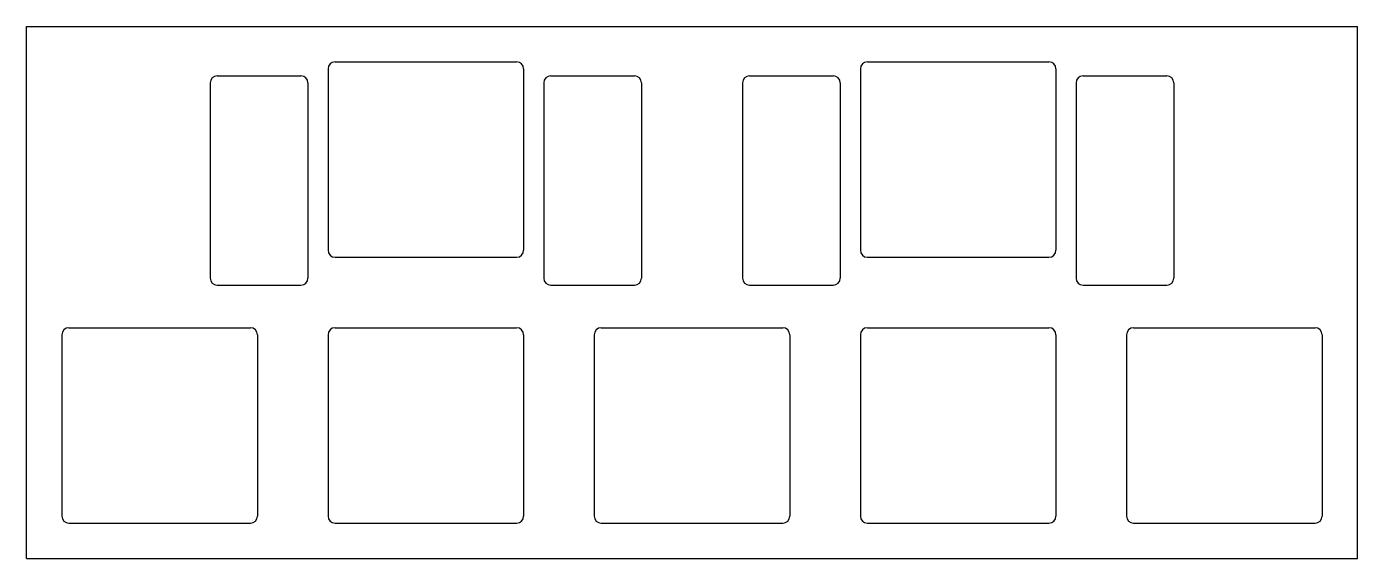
# Model space of a CAD drawing. Header units: millimetres. Extents: x 0 to 95.2, y -38.1 to 0.
import ezdxf

# ---------------------------------------------------------------- set-up
doc = ezdxf.new("R2010")
doc.units = ezdxf.units.MM

msp = doc.modelspace()

# ---------------------------------------------------------------- linework, layer by layer
for p, q in [((0, 0), (95.25, 0)), ((0, -38.1), (0, 0)), ((95.25, -38.1), (95.25, 0)), ((22.075, -2.525), (35.075, -2.525)), ((60.175, -2.525), (73.175, -2.525)), ((13.637, -3.525), (19.637, -3.525)), ((21.575, -3.025), (21.575, -16.025)), ((35.575, -3.025), (35.575, -16.025)), ((37.513, -3.525), (43.513, -3.525)), ((51.737, -3.525), (57.737, -3.525)), ((59.675, -3.025), (59.675, -16.025)), ((73.675, -3.025), (73.675, -16.025)), ((75.613, -3.525), (81.613, -3.525)), ((13.137, -4.025), (13.137, -18.025)), ((20.137, -4.025), (20.137, -18.025)), ((37.013, -4.025), (37.013, -18.025)), ((44.013, -4.025), (44.013, -18.025)), ((51.237, -4.025), (51.237, -18.025)), ((58.237, -4.025), (58.237, -18.025)), ((75.113, -4.025), (75.113, -18.025)), ((82.113, -4.025), (82.113, -18.025)), ((22.075, -16.525), (35.075, -16.525)), ((60.175, -16.525), (73.175, -16.525)), ((13.637, -18.525), (19.637, -18.525)), ((37.513, -18.525), (43.513, -18.525)), ((51.737, -18.525), (57.737, -18.525)), ((75.613, -18.525), (81.613, -18.525)), ((3.025, -21.575), (16.025, -21.575)), ((22.075, -21.575), (35.075, -21.575)), ((41.125, -21.575), (54.125, -21.575)), ((60.175, -21.575), (73.175, -21.575)), ((79.225, -21.575), (92.225, -21.575)), ((2.525, -22.075), (2.525, -35.075)), ((16.525, -22.075), (16.525, -35.075)), ((21.575, -22.075), (21.575, -35.075)), ((35.575, -22.075), (35.575, -35.075)), ((40.625, -22.075), (40.625, -35.075)), ((54.625, -22.075), (54.625, -35.075)), ((59.675, -22.075), (59.675, -35.075)), ((73.675, -22.075), (73.675, -35.075)), ((78.725, -22.075), (78.725, -35.075)), ((92.725, -22.075), (92.725, -35.075)), ((3.025, -35.575), (16.025, -35.575)), ((22.075, -35.575), (35.075, -35.575)), ((41.125, -35.575), (54.125, -35.575)), ((60.175, -35.575), (73.175, -35.575)), ((79.225, -35.575), (92.225, -35.575)), ((0, -38.1), (95.25, -38.1))]:
    msp.add_line(p, q)
for centre, start, end in [((22.075, -3.025), 90, 180), ((35.075, -3.025), 0, 90), ((60.175, -3.025), 90, 180), ((73.175, -3.025), 0, 90), ((13.637, -4.025), 90, 180), ((19.637, -4.025), 0, 90), ((37.513, -4.025), 90, 180), ((43.513, -4.025), 0, 90), ((51.737, -4.025), 90, 180), ((57.737, -4.025), 0, 90), ((75.613, -4.025), 90, 180), ((81.613, -4.025), 0, 90), ((22.075, -16.025), 180, 270), ((35.075, -16.025), 270, 0), ((60.175, -16.025), 180, 270), ((73.175, -16.025), 270, 0), ((13.637, -18.025), 180, 270), ((19.637, -18.025), 270, 0), ((37.513, -18.025), 180, 270), ((43.513, -18.025), 270, 0), ((51.737, -18.025), 180, 270), ((57.737, -18.025), 270, 0), ((75.613, -18.025), 180, 270), ((81.613, -18.025), 270, 0), ((3.025, -22.075), 90, 180), ((16.025, -22.075), 0, 90), ((22.075, -22.075), 90, 180), ((35.075, -22.075), 0, 90), ((41.125, -22.075), 90, 180), ((54.125, -22.075), 0, 90), ((60.175, -22.075), 90, 180), ((73.175, -22.075), 0, 90), ((79.225, -22.075), 90, 180), ((92.225, -22.075), 0, 90), ((3.025, -35.075), 180, 270), ((16.025, -35.075), 270, 0), ((22.075, -35.075), 180, 270), ((35.075, -35.075), 270, 0), ((41.125, -35.075), 180, 270), ((54.125, -35.075), 270, 0), ((60.175, -35.075), 180, 270), ((73.175, -35.075), 270, 0), ((79.225, -35.075), 180, 270), ((92.225, -35.075), 270, 0)]:
    msp.add_arc(centre, 0.5, start, end)

doc.saveas('drawing.dxf')
